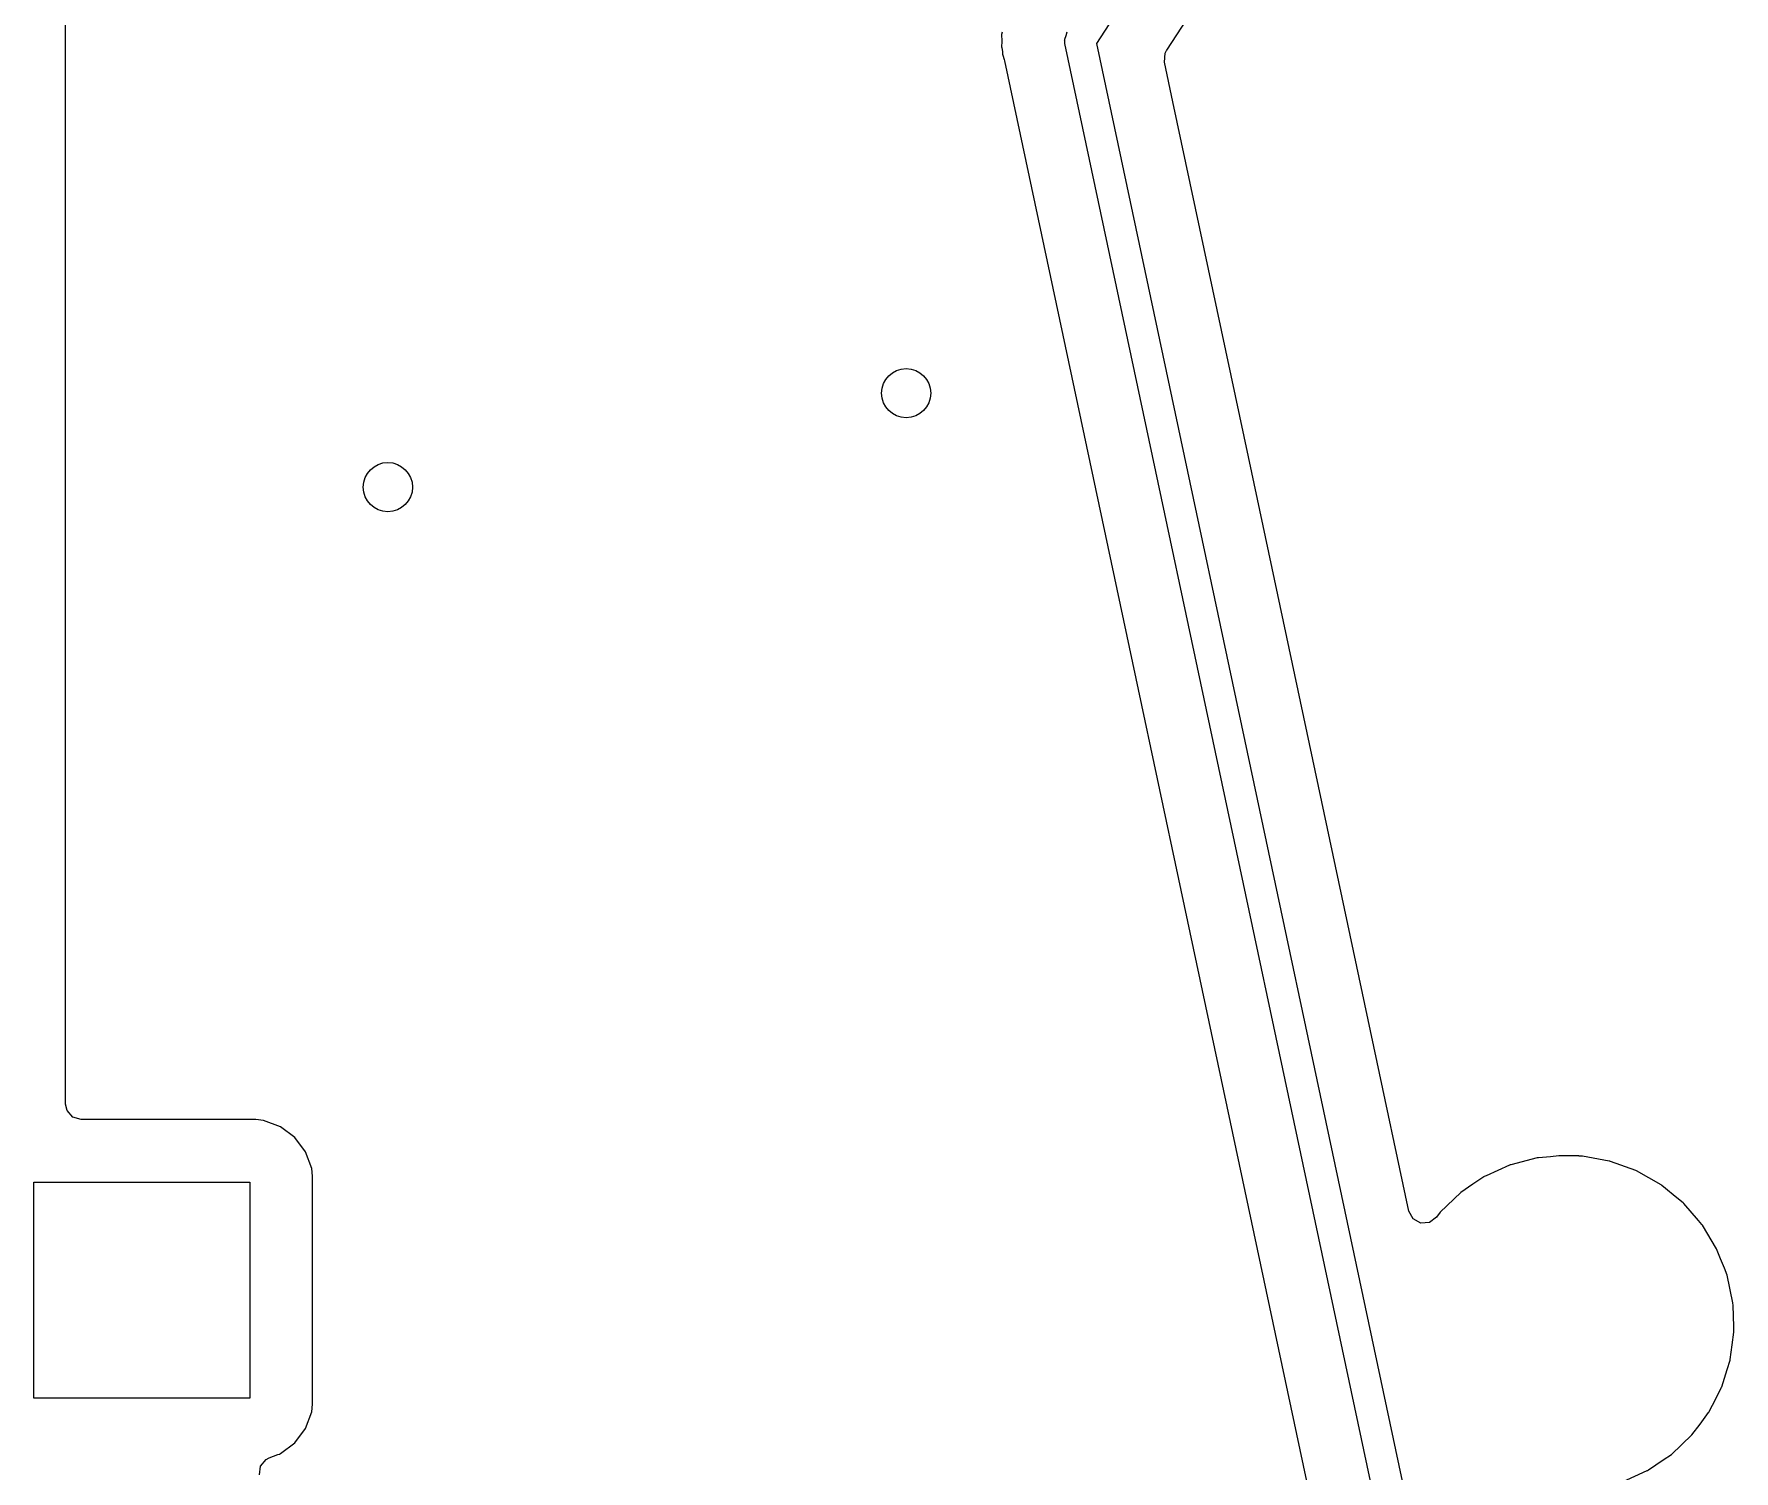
# Model space of a CAD drawing. Extents: x 1.4 to 9.87, y -6.25 to -1.8.
# Drawn here: x 5.903 to 6.446, y -4.592 to -4.133 of the extents above; entities that cross this region are included whole.
import ezdxf

# ---------------------------------------------------------------- set-up
doc = ezdxf.new("R2010")
doc.units = 0
doc.header["$MEASUREMENT"] = 0
doc.layers.add('BLACK', color=7, linetype='CONTINUOUS')

msp = doc.modelspace()

# ---------------------------------------------------------------- linework, layer by layer
at = {"layer": 'BLACK', "linetype": 'CONTINUOUS'}
for p, q in [((5.91262, -4.47476), (5.91262, -3.60106)), ((6.26407, -4.1017), (6.24193, -4.1358)), ((6.26441, -4.13795), (6.27951, -4.11469)), ((6.21178, -4.1322), (6.21162, -4.13299)), ((6.21162, -4.13299), (6.21164, -4.1333)), ((6.23222, -4.13331), (6.23257, -4.13215)), ((6.21164, -4.1333), (6.21164, -4.1333)), ((6.21164, -4.1333), (6.21171, -4.13472)), ((6.21171, -4.13519), (6.21164, -4.13693)), ((6.21164, -4.13693), (6.21171, -4.13724)), ((6.21171, -4.13472), (6.21171, -4.13519)), ((6.21171, -4.13724), (6.21171, -4.13724)), ((6.21171, -4.13724), (6.21181, -4.13771)), ((6.21181, -4.13771), (6.21191, -4.13848)), ((6.23177, -4.1348), (6.2318, -4.13469)), ((6.23182, -4.13498), (6.23177, -4.1348)), ((6.23179, -4.13444), (6.23222, -4.13331)), ((6.2318, -4.13469), (6.23179, -4.13444)), ((6.23188, -4.13585), (6.23182, -4.13498)), ((6.33514, -4.62166), (6.23188, -4.13585)), ((6.24193, -4.1358), (6.34434, -4.61762)), ((6.26388, -4.13897), (6.26436, -4.13802)), ((6.26436, -4.13802), (6.26441, -4.13795)), ((6.21191, -4.13848), (6.21195, -4.13928)), ((6.21195, -4.13928), (6.21204, -4.13958)), ((6.21204, -4.13958), (6.21204, -4.13958)), ((6.21204, -4.13958), (6.21247, -4.14094)), ((6.21247, -4.14094), (6.21259, -4.14139)), ((6.21259, -4.14139), (6.31491, -4.62278)), ((6.26366, -4.14176), (6.26388, -4.13897)), ((6.26637, -4.15447), (6.26366, -4.14176)), ((6.29049, -4.26795), (6.26637, -4.15447)), ((6.34171, -4.50896), (6.29049, -4.26795)), ((5.91307, -4.47682), (5.91262, -4.47476)), ((5.9149, -4.47894), (5.91307, -4.47682)), ((5.91758, -4.47972), (5.9149, -4.47894)), ((5.97341, -4.47972), (5.91758, -4.47972)), ((5.97586, -4.47999), (5.97341, -4.47972)), ((5.98123, -4.482), (5.97586, -4.47999)), ((5.98582, -4.48544), (5.98123, -4.482)), ((5.98926, -4.49003), (5.98582, -4.48544)), ((5.99127, -4.4954), (5.98926, -4.49003)), ((6.38969, -4.49135), (6.38705, -4.49158)), ((6.39607, -4.49135), (6.38969, -4.49135)), ((6.39613, -4.49136), (6.39607, -4.49135)), ((6.39633, -4.49136), (6.39613, -4.49136)), ((6.39613, -4.49136), (6.39613, -4.49136)), ((6.39703, -4.4914), (6.39633, -4.49136)), ((6.39719, -4.49143), (6.39703, -4.4914)), ((6.40576, -4.49298), (6.39719, -4.49143)), ((6.39719, -4.49143), (6.39719, -4.49143)), ((5.99153, -4.49785), (5.99127, -4.4954)), ((6.37394, -4.49429), (6.36647, -4.49766)), ((6.37413, -4.49421), (6.37394, -4.49429)), ((6.37394, -4.49429), (6.37394, -4.49429)), ((6.37433, -4.49416), (6.37413, -4.49421)), ((6.38272, -4.49198), (6.37433, -4.49416)), ((6.37433, -4.49416), (6.37433, -4.49416)), ((6.38292, -4.49193), (6.38272, -4.49198)), ((6.38272, -4.49198), (6.38272, -4.49198)), ((6.38313, -4.49191), (6.38292, -4.49193)), ((6.38705, -4.49158), (6.38313, -4.49191)), ((6.38313, -4.49191), (6.38313, -4.49191)), ((6.40596, -4.49301), (6.40576, -4.49298)), ((6.40576, -4.49298), (6.40576, -4.49298)), ((6.40616, -4.49308), (6.40596, -4.49301)), ((6.40616, -4.49309), (6.40616, -4.49308)), ((6.4143, -4.49604), (6.40616, -4.49309)), ((6.4145, -4.49611), (6.4143, -4.49604)), ((6.4143, -4.49604), (6.4143, -4.49604)), ((6.42239, -4.50061), (6.4145, -4.49611)), ((5.90252, -4.56874), (5.90252, -4.49974)), ((5.90252, -4.49974), (5.97152, -4.49974)), ((5.97152, -4.49974), (5.97152, -4.56874)), ((5.99153, -4.57064), (5.99153, -4.49785)), ((6.36223, -4.50038), (6.35831, -4.50301)), ((6.36567, -4.49806), (6.36223, -4.50038)), ((6.36585, -4.49794), (6.36567, -4.49806)), ((6.36567, -4.49806), (6.36567, -4.49806)), ((6.36647, -4.49766), (6.36585, -4.49794)), ((6.42256, -4.50074), (6.42239, -4.50061)), ((6.42371, -4.50169), (6.42256, -4.50074)), ((6.42256, -4.50074), (6.42256, -4.50074)), ((6.42687, -4.50428), (6.42371, -4.50169)), ((6.35831, -4.50301), (6.35174, -4.50928)), ((6.42942, -4.50636), (6.42687, -4.50428)), ((6.42955, -4.50652), (6.42942, -4.50636)), ((6.42956, -4.50652), (6.42955, -4.50652)), ((6.43426, -4.51194), (6.42956, -4.50652)), ((6.34307, -4.51144), (6.34171, -4.50896)), ((6.34553, -4.51278), (6.34307, -4.51144)), ((6.34831, -4.51257), (6.34553, -4.51278)), ((6.35055, -4.51089), (6.34831, -4.51257)), ((6.35174, -4.50928), (6.35055, -4.51089)), ((6.43537, -4.51322), (6.43426, -4.51194)), ((6.43548, -4.5134), (6.43537, -4.51322)), ((6.43551, -4.51345), (6.43548, -4.5134)), ((6.43548, -4.5134), (6.43548, -4.5134)), ((6.44008, -4.52099), (6.43551, -4.51345)), ((6.44135, -4.52419), (6.44008, -4.52099)), ((6.44254, -4.5272), (6.44135, -4.52419)), ((6.44342, -4.52944), (6.44254, -4.5272)), ((6.44528, -4.53833), (6.44342, -4.52944)), ((6.44531, -4.53911), (6.44528, -4.53833)), ((6.44556, -4.54581), (6.44531, -4.53911)), ((6.44505, -4.55172), (6.4456, -4.54761)), ((6.44562, -4.5474), (6.44556, -4.54581)), ((6.4456, -4.54761), (6.44562, -4.5474)), ((6.4456, -4.54761), (6.4456, -4.54761)), ((6.44437, -4.55661), (6.44443, -4.55641)), ((6.44443, -4.55641), (6.44505, -4.55172)), ((6.44174, -4.56508), (6.44345, -4.55956)), ((6.44345, -4.55956), (6.44437, -4.55661)), ((6.44437, -4.55661), (6.44437, -4.55661)), ((6.43988, -4.56874), (6.44164, -4.56527)), ((6.44164, -4.56527), (6.44174, -4.56508)), ((6.44164, -4.56527), (6.44164, -4.56527)), ((5.97152, -4.56874), (5.90252, -4.56874)), ((5.99127, -4.57309), (5.99153, -4.57064)), ((6.43762, -4.57318), (6.43988, -4.56874)), ((5.98926, -4.57846), (5.99127, -4.57309)), ((6.4322, -4.58046), (6.43476, -4.57702)), ((6.43476, -4.57702), (6.4375, -4.57334)), ((6.4375, -4.57334), (6.43762, -4.57318)), ((6.4375, -4.57334), (6.4375, -4.57334)), ((5.98123, -4.58648), (5.98582, -4.58304)), ((5.98582, -4.58304), (5.98926, -4.57846)), ((6.42563, -4.58673), (6.4322, -4.58046)), ((5.97486, -4.59051), (5.97664, -4.58835)), ((5.97664, -4.58835), (5.97768, -4.58781)), ((5.97768, -4.58781), (5.98039, -4.5868)), ((5.98039, -4.5868), (5.9809, -4.58661)), ((5.9809, -4.58661), (5.98123, -4.58648)), ((5.9809, -4.58661), (5.9809, -4.58661)), ((6.41827, -4.59169), (6.42301, -4.5885)), ((6.42301, -4.5885), (6.42563, -4.58673)), ((5.97453, -4.59328), (5.97486, -4.59051)), ((6.41, -4.59545), (6.4179, -4.59189)), ((6.4179, -4.59189), (6.41809, -4.59181)), ((6.41809, -4.59181), (6.41827, -4.59169)), ((6.41827, -4.59169), (6.41827, -4.59169))]:
    msp.add_line(p, q, dxfattribs=at)
at = {"layer": 'BLACK'}
for centre in [(6.18116, -4.24759), (6.01557, -4.2776)]:
    msp.add_circle(centre, 0.00787, dxfattribs=at)

doc.saveas('drawing.dxf')
